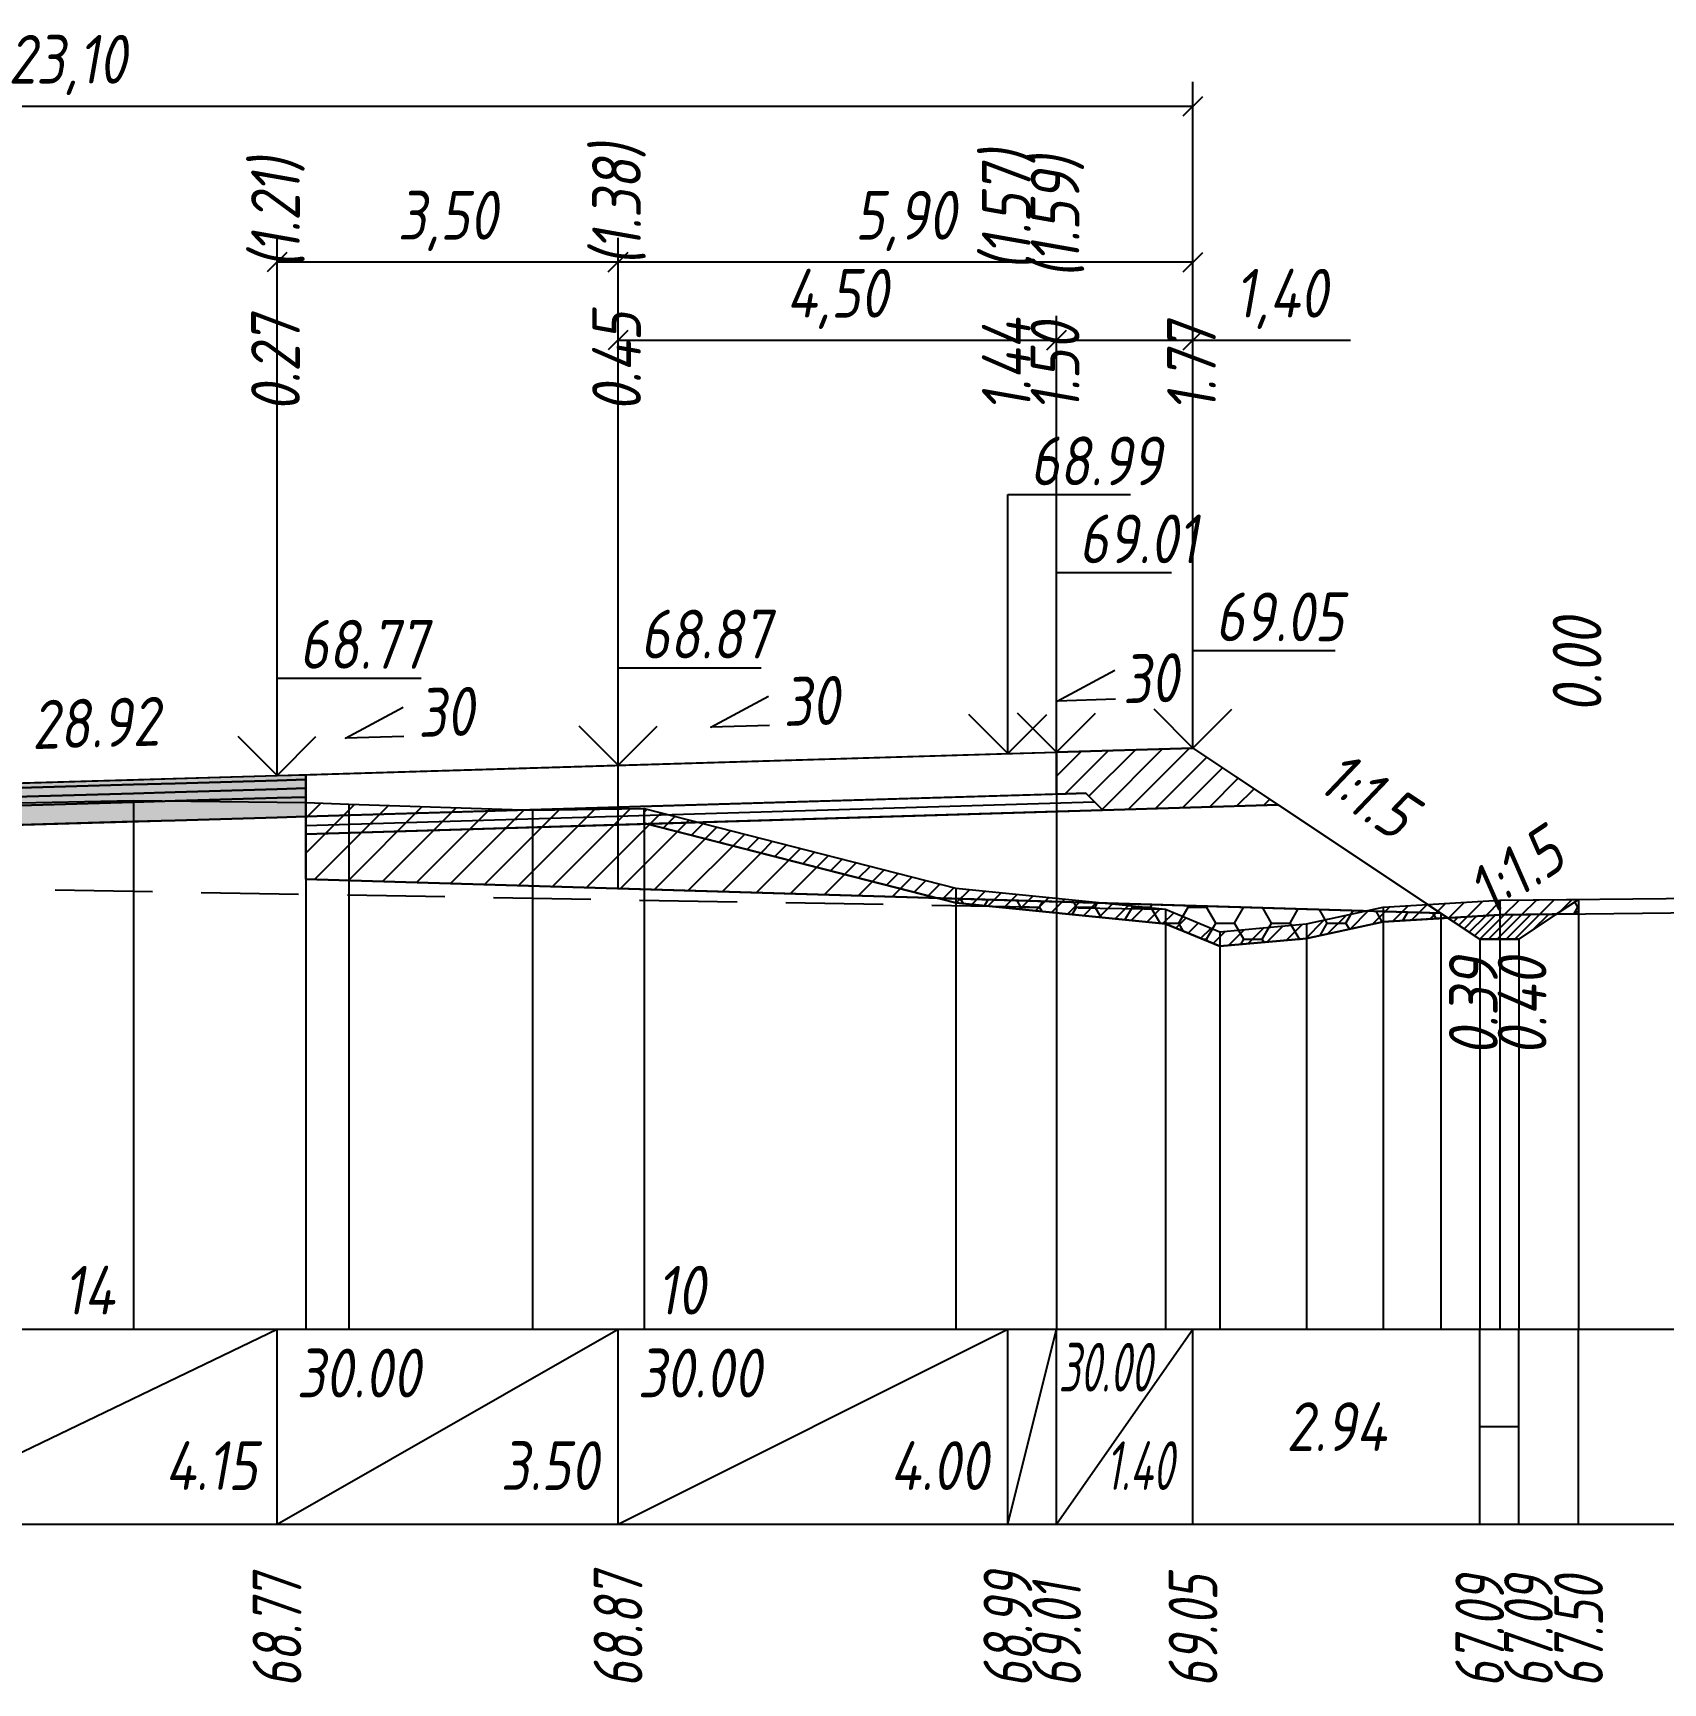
# Model space of a CAD drawing. Extents: x -717 to 1451, y -133302 to 233.
# Drawn here: x 165 to 248.7, y -38967.2 to -38882.5 of the extents above; entities that cross this region are included whole.
import ezdxf
from ezdxf.enums import TextEntityAlignment as Align

# ---------------------------------------------------------------- set-up
doc = ezdxf.new("R2010")
doc.units = 0
doc.linetypes.add('штриховая', pattern=[0.75, 0.5, -0.25])
for name, color, linetype in [('Интерполированный поперечник', 2, 'Continuous'), ('Код_514', 1, 'Continuous'), ('Контур_0', 7, 'Continuous'), ('Контур_2521', 7, 'Continuous'), ('Контур_2564', 7, 'Continuous'), ('Контур_2660', 7, 'Continuous'), ('Контур_2665', 7, 'Continuous'), ('Контур_400', 7, 'Continuous'), ('Контур_508', 7, 'Continuous'), ('Контур_512', 7, 'Continuous'), ('Контур_513', 7, 'Continuous'), ('Контур_818', 7, 'Continuous'), ('Красный поперечник', 1, 'Continuous'), ('Объём_2501', 7, 'Continuous'), ('Объём_2564', 7, 'Continuous'), ('Объём_2650', 7, 'Continuous'), ('Объём_2660', 7, 'Continuous'), ('Объём_2661', 7, 'Continuous'), ('Объём_2663', 7, 'Continuous'), ('Объём_2664', 7, 'Continuous'), ('Объём_2665', 7, 'Continuous'), ('Объём_2666', 7, 'Continuous'), ('Объём_2753', 7, 'Continuous'), ('Откосы', 7, 'Continuous'), ('Отметки покрытия', 7, 'Continuous'), ('Рабочие отметки', 7, 'Continuous'), ('Рабочие отметки доп.', 7, 'Continuous'), ('Слои выравнивания', 7, 'Continuous'), ('Таблица', 7, 'Continuous'), ('Уклоны проезжей части', 7, 'Continuous'), ('Черный поперечник', 3, 'Continuous')]:
    doc.layers.add(name, color=color, linetype=linetype)
for name, color, linetype, true_color in [('Контур_2540', 2, 'Continuous', 0xffff00), ('Контур_2560', 2, 'Continuous', 0xffff00), ('Контур_2561', 7, 'Continuous', 0xff8040), ('Контур_2562', 3, 'Continuous', 0x00ff00), ('Контур_2563', 7, 'Continuous', 0xff8000), ('Контур_2570', 7, 'Continuous', 0x80ff00), ('Контур_2725', 7, 'Continuous', 0x323232), ('Контур_2736', 4, 'Continuous', 0x00ffff), ('Контур_2737', 4, 'Continuous', 0x00ffff), ('Контур_2738', 4, 'Continuous', 0x00ffff), ('Контур_2739', 4, 'Continuous', 0x00ffff), ('Контур_2741', 4, 'Continuous', 0x00ffff), ('Контур_2742', 4, 'Continuous', 0x00ffff), ('Контур_2743', 4, 'Continuous', 0x00ffff), ('Контур_2744', 7, 'Continuous', 0xa4ffff), ('Контур_2745', 7, 'Continuous', 0xa4ffff), ('Контур_2747', 4, 'Continuous', 0x00ffff), ('Контур_2748', 4, 'Continuous', 0x00ffff), ('Контур_2749', 4, 'Continuous', 0x00ffff), ('Контур_2750', 4, 'Continuous', 0x00ffff), ('Контур_2751', 4, 'Continuous', 0x00ffff), ('Контур_2752', 4, 'Continuous', 0x00ffff), ('Контур_2760', 7, 'Continuous', 0x323232), ('Контур_2761', 7, 'Continuous', 0x323232), ('Контур_2762', 7, 'Continuous', 0x323232), ('Контур_2763', 7, 'Continuous', 0x323232), ('Контур_402', 7, 'Continuous', 0xff6464), ('Контур_703', 4, 'Continuous', 0x00ffff), ('Контур_705', 4, 'Continuous', 0x00ffff), ('Контур_707', 4, 'Continuous', 0x00ffff), ('Контур_720', 131, 'Continuous', 0xaaffff), ('Объём_2500', 7, 'Continuous', 0xc0c0c0), ('Объём_2520', 7, 'Continuous', 0x80ffff), ('Объём_2540', 2, 'Continuous', 0xffff00), ('Объём_2560', 2, 'Continuous', 0xffff00), ('Объём_2561', 7, 'Continuous', 0xff8040), ('Объём_2562', 3, 'Continuous', 0x00ff00), ('Объём_2563', 7, 'Continuous', 0xff8000), ('Объём_2570', 7, 'Continuous', 0x80ff00), ('Объём_2600', 7, 'Continuous', 0x808000), ('Объём_2620', 2, 'Continuous', 0xffff00), ('Объём_2746', 2, 'Continuous', 0xffff00)]:
    doc.layers.add(name, color=color, linetype=linetype, true_color=true_color)
doc.styles.get("Standard").update_dxf_attribs({"font": 'txt', "height": 2.5})
doc.styles.add('М', font='romand.shx', dxfattribs={"width": 0.8, "oblique": 10, "height": 2.5})
doc.dimstyles.new('ISO-25', dxfattribs={"dimtxt": 2.5, "dimasz": 2.5, "dimexe": 1.25, "dimexo": 0.625, "dimtad": 1, "dimtxsty": 'Standard', "dimcen": 2.5, "dimadec": 0, "dimazin": 0, "dimtfac": 1, "dimtmove": 0, "dimatfit": 3, "dimfxl": 1, "dimarcsym": 0})

# ---------------------------------------------------------------- blocks, each defined once
blk = doc.blocks.new('_Oblique')
at = {"color": 0, "linetype": 'ByBlock', "lineweight": -2}
blk.add_line((-0.5, -0.5), (0.5, 0.5), dxfattribs=at)
blk = doc.blocks.new('*D898')
at = {"color": 0, "lineweight": -2, "transparency": 16777216}
for p, q in [((217.569, -38918.838), (217.569, -38897.013)), ((224.569, -38918.628), (224.569, -38897.013)), ((217.569, -38898.263), (224.569, -38898.263)), ((224.569, -38898.263), (232.649, -38898.263))]:
    blk.add_line(p, q, dxfattribs=at)
at = {"layer": 'Defpoints', "color": 0, "transparency": 16777216}
for p in [(224.569, -38898.263), (217.569, -38919.463), (224.569, -38919.253)]:
    blk.add_point(p, dxfattribs=at)
at = {"color": 0, "lineweight": -2, "transparency": 16777216, "rotation": 180}
blk.add_blockref('_Oblique', (217.569, -38898.263), dxfattribs=at)
at = {"color": 0, "lineweight": -2, "transparency": 16777216}
blk.add_blockref('_Oblique', (224.569, -38898.263), dxfattribs=at)
at = {"color": 0, "transparency": 16777216, "insert": (229.109, -38896.15), "char_height": 2.5, "width": 8.75, "attachment_point": 5, "style": 'М'}
blk.add_mtext('1,40', dxfattribs=at)
blk = doc.blocks.new('*D900')
at = {"color": 0, "lineweight": -2, "transparency": 16777216}
for p, q in [((195.069, -38919.513), (195.069, -38897.013)), ((217.569, -38918.838), (217.569, -38897.013)), ((195.069, -38898.263), (217.569, -38898.263))]:
    blk.add_line(p, q, dxfattribs=at)
at = {"layer": 'Defpoints', "color": 0, "transparency": 16777216}
for p in [(217.569, -38898.263), (217.569, -38919.463), (195.069, -38920.138)]:
    blk.add_point(p, dxfattribs=at)
at = {"color": 0, "lineweight": -2, "transparency": 16777216, "rotation": 180}
blk.add_blockref('_Oblique', (195.069, -38898.263), dxfattribs=at)
at = {"color": 0, "lineweight": -2, "transparency": 16777216}
blk.add_blockref('_Oblique', (217.569, -38898.263), dxfattribs=at)
at = {"color": 0, "transparency": 16777216, "insert": (206.319, -38896.15), "char_height": 2.5, "width": 9.58333, "attachment_point": 5, "style": 'М'}
blk.add_mtext('4,50', dxfattribs=at)
blk = doc.blocks.new('*D902')
at = {"color": 0, "lineweight": -2, "transparency": 16777216}
for p, q in [((177.569, -38920.038), (177.569, -38893.013)), ((195.069, -38919.513), (195.069, -38893.013)), ((195.069, -38894.263), (177.569, -38894.263))]:
    blk.add_line(p, q, dxfattribs=at)
at = {"layer": 'Defpoints', "color": 0, "transparency": 16777216}
for p in [(177.569, -38894.263), (177.569, -38920.663), (195.069, -38920.138)]:
    blk.add_point(p, dxfattribs=at)
at = {"color": 0, "lineweight": -2, "transparency": 16777216, "rotation": 180}
blk.add_blockref('_Oblique', (177.569, -38894.263), dxfattribs=at)
at = {"color": 0, "lineweight": -2, "transparency": 16777216}
blk.add_blockref('_Oblique', (195.069, -38894.263), dxfattribs=at)
at = {"color": 0, "transparency": 16777216, "insert": (186.319, -38892.15), "char_height": 2.5, "width": 9.58333, "attachment_point": 5, "style": 'М'}
blk.add_mtext('3,50', dxfattribs=at)
blk = doc.blocks.new('*D903')
at = {"color": 0, "lineweight": -2, "transparency": 16777216}
for p, q in [((195.069, -38919.513), (195.069, -38893.013)), ((224.569, -38918.628), (224.569, -38893.013)), ((224.569, -38894.263), (195.069, -38894.263))]:
    blk.add_line(p, q, dxfattribs=at)
at = {"layer": 'Defpoints', "color": 0, "transparency": 16777216}
for p in [(195.069, -38894.263), (224.569, -38919.253), (195.069, -38920.138)]:
    blk.add_point(p, dxfattribs=at)
at = {"color": 0, "lineweight": -2, "transparency": 16777216, "rotation": 180}
blk.add_blockref('_Oblique', (195.069, -38894.263), dxfattribs=at)
at = {"color": 0, "lineweight": -2, "transparency": 16777216}
blk.add_blockref('_Oblique', (224.569, -38894.263), dxfattribs=at)
at = {"color": 0, "transparency": 16777216, "insert": (209.819, -38892.15), "char_height": 2.5, "width": 9.58333, "attachment_point": 5, "style": 'М'}
blk.add_mtext('5,90', dxfattribs=at)
blk = doc.blocks.new('*D905')
at = {"color": 0, "lineweight": -2, "transparency": 16777216}
for p, q in [((109.069, -38922.118), (109.069, -38885.013)), ((224.569, -38918.628), (224.569, -38885.013)), ((109.069, -38886.263), (224.569, -38886.263))]:
    blk.add_line(p, q, dxfattribs=at)
at = {"layer": 'Defpoints', "color": 0, "transparency": 16777216}
for p in [(224.569, -38886.263), (224.569, -38919.253), (109.069, -38922.743)]:
    blk.add_point(p, dxfattribs=at)
at = {"color": 0, "lineweight": -2, "transparency": 16777216, "rotation": 180}
blk.add_blockref('_Oblique', (109.069, -38886.263), dxfattribs=at)
at = {"color": 0, "lineweight": -2, "transparency": 16777216}
blk.add_blockref('_Oblique', (224.569, -38886.263), dxfattribs=at)
at = {"color": 0, "transparency": 16777216, "insert": (166.819, -38884.15), "char_height": 2.5, "width": 11.25, "attachment_point": 5, "style": 'М'}
blk.add_mtext('23,10', dxfattribs=at)

msp = doc.modelspace()

# ---------------------------------------------------------------- hatches: boundary and pattern name
at = {"layer": 'Объём_2563'}
h = msp.add_hatch(dxfattribs=at)
h.set_pattern_fill('ANSI31', color=256, scale=0.3)
h.paths.add_polyline_path([(217.569, -38919.401), (224.569, -38919.191), (228.947, -38922.109), (219.943, -38922.379), (219.069, -38921.506), (217.569, -38921.551)])
at = {"layer": 'Объём_2570'}
h = msp.add_hatch(dxfattribs=at)
h.set_pattern_fill('ANSI31', color=256, scale=0.2)
h.paths.add_polyline_path([(244.353, -38927.703), (240.318, -38927.748), (234.332, -38928.099), (230.386, -38928.966), (225.95, -38929.36), (223.151, -38928.21), (212.395, -38927.135), (196.411, -38923.035), (196.411, -38922.285), (212.395, -38926.385), (223.151, -38927.46), (225.95, -38928.61), (230.386, -38928.216), (234.332, -38927.349), (240.318, -38926.998), (244.353, -38926.953)])
at = {"layer": 'Объём_2600'}
h = msp.add_hatch(dxfattribs=at)
h.set_pattern_fill('ANSI31', color=6, scale=0.4)
h.paths.add_polyline_path([(181.253, -38922.072), (190.682, -38922.377), (196.411, -38922.285), (196.411, -38923.035), (211.435, -38926.889), (179.044, -38925.917), (179.044, -38921.989)])
h = msp.add_hatch(dxfattribs=at)
h.set_pattern_fill('HONEY', color=5, scale=0.3)
h.paths.add_polyline_path([(223.151, -38928.21), (212.395, -38927.135), (211.435, -38926.889), (237.28, -38927.665), (237.641, -38927.905), (234.332, -38928.099), (230.386, -38928.966), (225.95, -38929.36)])
h = msp.add_hatch(dxfattribs=at)
h.set_pattern_fill('HONEY', color=5, scale=0.3)
h.paths.add_polyline_path([(243.209, -38927.716), (244.353, -38926.953), (244.353, -38927.703)])
at = {"layer": 'Объём_2620'}
h = msp.add_hatch(dxfattribs=at)
h.set_pattern_fill('ANSI31', color=2, scale=0.1)
h.paths.add_polyline_path([(239.283, -38929), (237.641, -38927.905), (240.318, -38927.748), (243.209, -38927.716), (241.283, -38929)])
at = {"layer": 'Слои выравнивания'}
for color, points in [(2, [(156.819, -38921.201), (170.204, -38920.814), (172.342, -38920.752), (177.569, -38920.601), (179.044, -38920.556), (179.044, -38920.806), (177.569, -38920.851), (172.342, -38921.002), (170.204, -38921.064), (156.819, -38921.451)]), (3, [(156.819, -38921.451), (170.204, -38921.064), (172.342, -38921.002), (177.569, -38920.851), (179.044, -38920.806), (179.044, -38921.256), (177.569, -38921.301), (172.342, -38921.452), (170.204, -38921.514), (156.819, -38921.901)]), (4, [(156.819, -38921.901), (170.204, -38921.514), (172.342, -38921.452), (177.569, -38921.301), (179.044, -38921.256), (179.044, -38921.706), (177.569, -38921.751), (172.342, -38921.902), (170.204, -38921.964), (156.819, -38922.351)]), (5, [(156.819, -38922.351), (170.204, -38921.964), (172.342, -38921.902), (177.569, -38921.751), (179.044, -38921.706), (179.044, -38922.706), (177.569, -38922.751), (172.342, -38922.902), (170.204, -38922.964), (156.819, -38923.351)])]:
    msp.add_hatch(color=color, dxfattribs=at).paths.add_polyline_path(points)

# ---------------------------------------------------------------- linework, layer by layer
at = {"layer": 'Интерполированный поперечник', "linetype": 'штриховая', "ltscale": 10, "flags": 128}
msp.add_lwpolyline([(91.193, -38925.152), (223.151, -38927.46)], dxfattribs=at)
at = {"layer": 'Код_514'}
for p, q in [((156.819, -38959), (177.569, -38949)), ((177.569, -38959), (177.569, -38949)), ((177.569, -38959), (195.069, -38949)), ((195.069, -38959), (195.069, -38949)), ((195.069, -38959), (215.069, -38949)), ((215.069, -38959), (215.069, -38949)), ((215.069, -38959), (217.569, -38949)), ((217.569, -38959), (217.569, -38949)), ((217.569, -38959), (224.569, -38949)), ((224.569, -38959), (224.569, -38949)), ((239.283, -38959), (239.283, -38949)), ((241.283, -38959), (241.283, -38949)), ((244.353, -38959), (244.353, -38949)), ((239.283, -38954), (241.283, -38954))]:
    msp.add_line(p, q, dxfattribs=at)
at = {"layer": 'Контур_0', "flags": 128}
for points in [[(179.044, -38920.556), (217.569, -38919.401), (217.569, -38921.551), (179.044, -38922.706), (179.044, -38920.556), (179.044, -38920.556)], [(224.569, -38919.191), (236.607, -38927.216), (236.607, -38927.216), (236.607, -38927.216), (236.607, -38927.216), (236.607, -38927.216), (236.607, -38927.216), (236.607, -38927.216), (236.607, -38927.216), (236.607, -38927.216), (236.607, -38927.216), (236.607, -38927.216), (236.607, -38927.216), (236.607, -38927.216), (236.607, -38927.216), (239.283, -38929)], [(224.569, -38919.191), (236.607, -38927.216), (236.607, -38927.216), (236.607, -38927.216), (236.607, -38927.216), (236.607, -38927.216), (236.607, -38927.216), (236.607, -38927.216), (236.607, -38927.216), (236.607, -38927.216), (236.607, -38927.216), (236.607, -38927.216), (236.607, -38927.216), (236.607, -38927.216), (236.607, -38927.216), (239.283, -38929), (241.283, -38929), (244.353, -38926.953), (244.353, -38926.953), (244.353, -38926.953), (244.353, -38926.953), (244.353, -38926.953), (244.353, -38926.953), (244.353, -38926.953), (244.353, -38926.953), (244.353, -38926.953), (244.353, -38926.953), (244.353, -38926.953), (244.353, -38926.953), (244.353, -38926.953)], [(217.569, -38922.451), (179.044, -38923.606), (179.044, -38922.706), (219.069, -38921.506), (219.943, -38922.379), (217.569, -38922.451), (217.569, -38922.451)], [(217.569, -38921.551), (219.069, -38921.506), (219.943, -38922.379), (228.947, -38922.109)]]:
    msp.add_lwpolyline(points, dxfattribs=at)
at = {"layer": 'Контур_2521', "color": 250, "flags": 128}
msp.add_lwpolyline([(179.044, -38923.156), (219.506, -38921.943)], dxfattribs=at)
at = {"layer": 'Контур_2540', "flags": 128}
msp.add_lwpolyline([(195.069, -38923.126), (228.947, -38922.109), (237.28, -38927.665), (179.044, -38925.917), (179.044, -38923.606), (195.069, -38923.126), (195.069, -38923.126)], dxfattribs=at)
at = {"layer": 'Контур_2560', "flags": 128}
msp.add_lwpolyline([(217.569, -38919.401), (224.569, -38919.191), (224.569, -38919.191), (224.569, -38919.191)], dxfattribs=at)
at = {"layer": 'Контур_2561', "flags": 128}
msp.add_lwpolyline([(217.569, -38919.401), (217.569, -38919.401), (224.569, -38919.191), (224.569, -38919.191), (217.569, -38919.401)], dxfattribs=at)
at = {"layer": 'Контур_2562', "flags": 128}
msp.add_lwpolyline([(224.569, -38919.191), (224.569, -38919.191), (224.569, -38919.191), (224.569, -38919.191), (224.569, -38919.191)], dxfattribs=at)
at = {"layer": 'Контур_2563', "flags": 128}
msp.add_lwpolyline([(217.569, -38919.401), (224.569, -38919.191), (228.947, -38922.109), (219.943, -38922.379), (219.069, -38921.506), (217.569, -38921.551), (217.569, -38919.401), (217.569, -38919.401)], dxfattribs=at)
at = {"layer": 'Контур_2564', "flags": 128}
msp.add_lwpolyline([(217.569, -38919.401), (224.569, -38919.191)], dxfattribs=at)
at = {"layer": 'Контур_2570', "flags": 128}
msp.add_lwpolyline([(156.819, -38922.155), (170.204, -38921.874), (179.044, -38921.989), (181.253, -38922.072), (190.682, -38922.377), (196.411, -38922.285), (196.411, -38923.035), (212.395, -38927.135), (223.151, -38928.21), (223.151, -38928.21), (225.95, -38929.36), (230.386, -38928.966), (234.332, -38928.099), (240.318, -38927.748), (250.556, -38927.633)], dxfattribs=at)
at = {"layer": 'Контур_2660', "flags": 128}
msp.add_lwpolyline([(179.044, -38925.917), (237.28, -38927.665)], dxfattribs=at)
at = {"layer": 'Контур_2665', "flags": 128}
msp.add_lwpolyline([(224.569, -38919.191), (224.569, -38919.191)], dxfattribs=at)
at = {"layer": 'Контур_2725', "flags": 128}
msp.add_lwpolyline([(123.982, -38924.313), (129.269, -38924.155), (136.069, -38923.951), (145.096, -38923.69), (156.819, -38923.351), (170.204, -38922.964), (172.342, -38922.902), (177.569, -38922.751), (179.044, -38922.706)], dxfattribs=at)
at = {"layer": 'Контур_2736', "flags": 128}
for points in [[(224.569, -38919.191), (236.607, -38927.216)], [(236.607, -38927.216), (239.283, -38929)]]:
    msp.add_lwpolyline(points, dxfattribs=at)
at = {"layer": 'Контур_2737', "flags": 128}
msp.add_lwpolyline([(236.607, -38927.216), (236.607, -38927.216)], dxfattribs=at)
at = {"layer": 'Контур_2738', "flags": 128}
msp.add_lwpolyline([(236.607, -38927.216), (236.607, -38927.216)], dxfattribs=at)
at = {"layer": 'Контур_2739', "flags": 128}
msp.add_lwpolyline([(236.607, -38927.216), (236.607, -38927.216)], dxfattribs=at)
at = {"layer": 'Контур_2741', "flags": 128}
msp.add_lwpolyline([(244.353, -38926.953), (244.353, -38926.953)], dxfattribs=at)
at = {"layer": 'Контур_2742', "flags": 128}
msp.add_lwpolyline([(244.353, -38926.953), (244.353, -38926.953)], dxfattribs=at)
at = {"layer": 'Контур_2743', "flags": 128}
msp.add_lwpolyline([(244.353, -38926.953), (244.353, -38926.953)], dxfattribs=at)
at = {"layer": 'Контур_2744', "flags": 128}
msp.add_lwpolyline([(244.353, -38926.953), (244.353, -38926.953)], dxfattribs=at)
msp.add_lwpolyline([(244.353, -38926.953), (244.353, -38926.953)], dxfattribs=at)
msp.add_lwpolyline([(244.353, -38926.953), (244.353, -38926.953)], dxfattribs=at)
msp.add_lwpolyline([(244.353, -38926.953), (244.353, -38926.953)], dxfattribs=at)
msp.add_lwpolyline([(244.353, -38926.953), (244.353, -38926.953)], dxfattribs=at)
msp.add_lwpolyline([(244.353, -38926.953), (244.353, -38926.953)], dxfattribs=at)
at = {"layer": 'Контур_2745', "flags": 128}
msp.add_lwpolyline([(236.607, -38927.216), (236.607, -38927.216)], dxfattribs=at)
msp.add_lwpolyline([(236.607, -38927.216), (236.607, -38927.216)], dxfattribs=at)
msp.add_lwpolyline([(236.607, -38927.216), (236.607, -38927.216)], dxfattribs=at)
msp.add_lwpolyline([(236.607, -38927.216), (236.607, -38927.216)], dxfattribs=at)
msp.add_lwpolyline([(236.607, -38927.216), (236.607, -38927.216)], dxfattribs=at)
msp.add_lwpolyline([(236.607, -38927.216), (236.607, -38927.216)], dxfattribs=at)
at = {"layer": 'Контур_2747', "flags": 128}
msp.add_lwpolyline([(236.607, -38927.216), (236.607, -38927.216)], dxfattribs=at)
at = {"layer": 'Контур_2748', "flags": 128}
msp.add_lwpolyline([(236.607, -38927.216), (236.607, -38927.216)], dxfattribs=at)
at = {"layer": 'Контур_2749', "flags": 128}
msp.add_lwpolyline([(236.607, -38927.216), (236.607, -38927.216)], dxfattribs=at)
at = {"layer": 'Контур_2750', "flags": 128}
msp.add_lwpolyline([(244.353, -38926.953), (244.353, -38926.953)], dxfattribs=at)
at = {"layer": 'Контур_2751', "flags": 128}
msp.add_lwpolyline([(244.353, -38926.953), (244.353, -38926.953)], dxfattribs=at)
at = {"layer": 'Контур_2752', "flags": 128}
msp.add_lwpolyline([(244.353, -38926.953), (244.353, -38926.953)], dxfattribs=at)
at = {"layer": 'Контур_2760', "flags": 128}
msp.add_lwpolyline([(123.982, -38922.163), (129.269, -38922.005), (136.069, -38921.801), (145.096, -38921.54), (156.819, -38921.201), (170.204, -38920.814), (172.342, -38920.752), (177.569, -38920.601), (179.044, -38920.556)], dxfattribs=at)
at = {"layer": 'Контур_2761', "flags": 128}
msp.add_lwpolyline([(123.982, -38922.413), (129.269, -38922.255), (136.069, -38922.051), (145.096, -38921.79), (156.819, -38921.451), (170.204, -38921.064), (172.342, -38921.002), (177.569, -38920.851), (179.044, -38920.806)], dxfattribs=at)
at = {"layer": 'Контур_2762', "flags": 128}
msp.add_lwpolyline([(123.982, -38922.863), (129.269, -38922.705), (136.069, -38922.501), (145.096, -38922.24), (156.819, -38921.901), (170.204, -38921.514), (172.342, -38921.452), (177.569, -38921.301), (179.044, -38921.256)], dxfattribs=at)
at = {"layer": 'Контур_2763', "flags": 128}
msp.add_lwpolyline([(123.982, -38923.313), (129.269, -38923.155), (136.069, -38922.951), (145.096, -38922.69), (156.819, -38922.351), (170.204, -38921.964), (172.342, -38921.902), (177.569, -38921.751), (179.044, -38921.706)], dxfattribs=at)
at = {"layer": 'Контур_400', "flags": 128}
msp.add_lwpolyline([(156.819, -38921.201), (177.569, -38920.601), (195.069, -38920.076), (195.069, -38920.076), (195.069, -38920.076), (195.069, -38920.076), (215.069, -38919.476), (215.069, -38919.476), (217.569, -38919.401)], dxfattribs=at)
at = {"layer": 'Контур_402', "flags": 128}
msp.add_lwpolyline([(105, -38926.805), (123.982, -38926.236), (123.982, -38924.313), (136.069, -38923.951), (156.819, -38923.351), (177.569, -38922.751), (179.044, -38922.706), (179.044, -38925.917), (237.28, -38927.665)], dxfattribs=at)
at = {"layer": 'Контур_508', "flags": 128}
msp.add_lwpolyline([(105, -38926.805), (123.982, -38926.236), (123.982, -38924.313), (136.069, -38923.951), (156.819, -38923.351), (177.569, -38922.751), (179.044, -38922.706), (179.044, -38925.917), (237.28, -38927.665), (239.283, -38929), (241.283, -38929), (244.353, -38926.953)], dxfattribs=at)
at = {"layer": 'Контур_512', "flags": 128}
msp.add_lwpolyline([(179.044, -38925.917), (237.28, -38927.665), (239.283, -38929), (241.283, -38929), (244.353, -38926.953)], dxfattribs=at)
at = {"layer": 'Контур_513', "flags": 128}
msp.add_lwpolyline([(105, -38926.805), (123.982, -38926.236), (123.982, -38924.313), (136.069, -38923.951), (156.819, -38923.351), (177.569, -38922.751), (179.044, -38922.706), (179.044, -38925.917), (237.28, -38927.665), (239.283, -38929), (241.283, -38929), (244.353, -38926.953)], dxfattribs=at)
at = {"layer": 'Контур_703', "flags": 128}
msp.add_lwpolyline([(224.569, -38919.191), (236.607, -38927.216)], dxfattribs=at)
at = {"layer": 'Контур_705', "flags": 128}
msp.add_lwpolyline([(236.607, -38927.216), (236.607, -38927.216)], dxfattribs=at)
at = {"layer": 'Контур_707', "flags": 128}
msp.add_lwpolyline([(241.283, -38929), (244.353, -38926.953)], dxfattribs=at)
at = {"layer": 'Контур_720', "flags": 128}
msp.add_lwpolyline([(239.283, -38929), (241.283, -38929)], dxfattribs=at)
at = {"layer": 'Контур_818', "flags": 128}
msp.add_lwpolyline([(105, -38923.801), (118.367, -38923.45), (123.982, -38923.219), (129.269, -38923.092), (145.096, -38922.4), (156.819, -38922.155), (170.204, -38921.874), (179.044, -38921.989), (181.253, -38922.072), (190.682, -38922.377), (196.411, -38922.285), (196.411, -38923.035), (212.395, -38927.135), (223.151, -38928.21), (223.151, -38928.21), (225.95, -38929.36), (230.386, -38928.966), (234.332, -38928.099), (240.318, -38927.748), (244.353, -38927.703)], dxfattribs=at)
at = {"layer": 'Красный поперечник'}
for p, q in [((195.069, -38920.076), (215.069, -38919.476)), ((215.069, -38919.476), (217.569, -38919.401)), ((217.569, -38919.401), (224.569, -38919.191)), ((224.569, -38919.191), (239.283, -38929)), ((156.819, -38921.201), (177.569, -38920.601)), ((177.569, -38920.601), (195.069, -38920.076)), ((179.044, -38925.917), (179.044, -38949)), ((241.283, -38929), (244.353, -38926.953)), ((244.353, -38926.953), (244.353, -38949)), ((237.28, -38927.665), (237.28, -38949)), ((239.283, -38929), (239.283, -38949)), ((239.283, -38929), (241.283, -38929)), ((241.283, -38929), (241.283, -38949))]:
    msp.add_line(p, q, dxfattribs=at)
at = {"layer": 'Объём_2500', "flags": 128}
for points in [[(179.044, -38920.556), (217.569, -38919.401), (217.569, -38921.551), (179.044, -38922.706), (179.044, -38920.556), (179.044, -38920.556)], [(195.069, -38920.076), (217.569, -38919.401), (217.569, -38921.551), (195.069, -38922.226), (195.069, -38920.076)]]:
    msp.add_lwpolyline(points, dxfattribs=at)
at = {"layer": 'Объём_2501', "flags": 128}
for points in [[(156.819, -38921.201), (177.569, -38920.601), (195.069, -38920.076), (195.069, -38920.076), (195.069, -38920.076), (195.069, -38920.076), (215.069, -38919.476), (215.069, -38919.476), (217.569, -38919.401)], [(195.069, -38920.076), (215.069, -38919.476), (215.069, -38919.476), (217.569, -38919.401)]]:
    msp.add_lwpolyline(points, dxfattribs=at)
at = {"layer": 'Объём_2520', "color": 250, "flags": 128}
for points in [[(217.569, -38922.451), (179.044, -38923.606), (179.044, -38922.706), (219.069, -38921.506), (219.943, -38922.379), (217.569, -38922.451), (217.569, -38922.451)], [(195.069, -38922.226), (219.069, -38921.506), (219.943, -38922.379), (217.569, -38922.451), (217.569, -38922.451), (217.569, -38922.451), (195.069, -38923.126), (195.069, -38922.226)]]:
    msp.add_lwpolyline(points, dxfattribs=at)
at = {"layer": 'Объём_2540', "flags": 128}
for points in [[(195.069, -38923.126), (228.947, -38922.109), (237.28, -38927.665), (179.044, -38925.917), (179.044, -38923.606), (195.069, -38923.126), (195.069, -38923.126)], [(195.069, -38923.126), (228.947, -38922.109), (237.28, -38927.665), (195.069, -38926.398), (195.069, -38923.126)]]:
    msp.add_lwpolyline(points, dxfattribs=at)
at = {"layer": 'Объём_2560', "flags": 128}
msp.add_lwpolyline([(217.569, -38919.401), (224.569, -38919.191), (224.569, -38919.191), (224.569, -38919.191)], dxfattribs=at)
msp.add_lwpolyline([(217.569, -38919.401), (224.569, -38919.191), (224.569, -38919.191), (224.569, -38919.191)], dxfattribs=at)
at = {"layer": 'Объём_2561', "flags": 128}
msp.add_lwpolyline([(217.569, -38919.401), (217.569, -38919.401), (224.569, -38919.191), (224.569, -38919.191), (217.569, -38919.401)], dxfattribs=at)
msp.add_lwpolyline([(217.569, -38919.401), (217.569, -38919.401), (224.569, -38919.191), (224.569, -38919.191), (217.569, -38919.401)], dxfattribs=at)
at = {"layer": 'Объём_2562', "flags": 128}
msp.add_lwpolyline([(224.569, -38919.191), (224.569, -38919.191), (224.569, -38919.191), (224.569, -38919.191), (224.569, -38919.191)], dxfattribs=at)
msp.add_lwpolyline([(224.569, -38919.191), (224.569, -38919.191), (224.569, -38919.191), (224.569, -38919.191), (224.569, -38919.191)], dxfattribs=at)
at = {"layer": 'Объём_2563', "color": 250, "flags": 128}
msp.add_lwpolyline([(217.569, -38919.401), (224.569, -38919.191), (228.947, -38922.109), (219.943, -38922.379), (219.069, -38921.506), (217.569, -38921.551), (217.569, -38919.401), (217.569, -38919.401)], dxfattribs=at)
msp.add_lwpolyline([(217.569, -38919.401), (224.569, -38919.191), (228.947, -38922.109), (219.943, -38922.379), (219.069, -38921.506), (217.569, -38921.551), (217.569, -38919.401), (217.569, -38919.401)], dxfattribs=at)
at = {"layer": 'Объём_2564', "flags": 128}
msp.add_lwpolyline([(217.569, -38919.401), (224.569, -38919.191)], dxfattribs=at)
msp.add_lwpolyline([(217.569, -38919.401), (224.569, -38919.191)], dxfattribs=at)
at = {"layer": 'Объём_2570', "flags": 128}
msp.add_lwpolyline([(244.353, -38927.703), (240.318, -38927.748), (234.332, -38928.099), (230.386, -38928.966), (225.95, -38929.36), (223.151, -38928.21), (212.395, -38927.135), (196.411, -38923.035), (196.411, -38922.285), (212.395, -38926.385), (223.151, -38927.46), (225.95, -38928.61), (230.386, -38928.216), (234.332, -38927.349), (240.318, -38926.998), (244.353, -38926.953), (244.353, -38927.703), (244.353, -38927.703)], dxfattribs=at)
msp.add_lwpolyline([(244.353, -38927.703), (240.318, -38927.748), (234.332, -38928.099), (230.386, -38928.966), (225.95, -38929.36), (223.151, -38928.21), (212.395, -38927.135), (196.411, -38923.035), (196.411, -38922.285), (212.395, -38926.385), (223.151, -38927.46), (225.95, -38928.61), (230.386, -38928.216), (234.332, -38927.349), (240.318, -38926.998), (244.353, -38926.953), (244.353, -38927.703), (244.353, -38927.703)], dxfattribs=at)
at = {"layer": 'Объём_2600', "color": 5, "flags": 128}
for points in [[(223.151, -38928.21), (212.395, -38927.135), (211.435, -38926.889), (237.28, -38927.665), (237.641, -38927.905), (234.332, -38928.099), (230.386, -38928.966), (225.95, -38929.36), (223.151, -38928.21), (223.151, -38928.21)], [(223.151, -38928.21), (212.395, -38927.135), (211.435, -38926.889), (237.28, -38927.665), (237.641, -38927.905), (234.332, -38928.099), (230.386, -38928.966), (225.95, -38929.36), (223.151, -38928.21), (223.151, -38928.21)], [(243.209, -38927.716), (244.353, -38926.953), (244.353, -38927.703), (243.209, -38927.716), (243.209, -38927.716)], [(243.209, -38927.716), (244.353, -38926.953), (244.353, -38927.703), (243.209, -38927.716), (243.209, -38927.716)]]:
    msp.add_lwpolyline(points, dxfattribs=at)
at = {"layer": 'Объём_2620', "flags": 128}
msp.add_lwpolyline([(239.283, -38929), (237.641, -38927.905), (240.318, -38927.748), (243.209, -38927.716), (241.283, -38929), (239.283, -38929), (239.283, -38929)], dxfattribs=at)
msp.add_lwpolyline([(239.283, -38929), (237.641, -38927.905), (240.318, -38927.748), (243.209, -38927.716), (241.283, -38929), (239.283, -38929), (239.283, -38929)], dxfattribs=at)
at = {"layer": 'Объём_2650', "color": 6, "flags": 128}
msp.add_lwpolyline([(181.253, -38922.072), (190.682, -38922.377), (196.411, -38922.285), (196.411, -38923.035), (211.435, -38926.889), (179.044, -38925.917), (179.044, -38921.989), (181.253, -38922.072), (181.253, -38922.072)], dxfattribs=at)
at = {"layer": 'Объём_2660', "flags": 128}
for points in [[(179.044, -38925.917), (237.28, -38927.665)], [(195.069, -38926.398), (237.28, -38927.665)]]:
    msp.add_lwpolyline(points, dxfattribs=at)
at = {"layer": 'Объём_2661', "flags": 128}
msp.add_lwpolyline([(224.569, -38919.191), (236.607, -38927.216)], dxfattribs=at)
msp.add_lwpolyline([(224.569, -38919.191), (236.607, -38927.216)], dxfattribs=at)
at = {"layer": 'Объём_2663', "flags": 128}
for points in [[(236.607, -38927.216), (239.283, -38929)], [(236.607, -38927.216), (239.283, -38929)], [(241.283, -38929), (244.353, -38926.953)], [(241.283, -38929), (244.353, -38926.953)]]:
    msp.add_lwpolyline(points, dxfattribs=at)
at = {"layer": 'Объём_2664', "flags": 128}
msp.add_lwpolyline([(239.283, -38929), (241.283, -38929)], dxfattribs=at)
msp.add_lwpolyline([(239.283, -38929), (241.283, -38929)], dxfattribs=at)
at = {"layer": 'Объём_2665', "flags": 128}
msp.add_lwpolyline([(224.569, -38919.191), (224.569, -38919.191)], dxfattribs=at)
msp.add_lwpolyline([(224.569, -38919.191), (224.569, -38919.191)], dxfattribs=at)
at = {"layer": 'Объём_2666', "flags": 128}
msp.add_lwpolyline([(224.569, -38919.191), (236.607, -38927.216)], dxfattribs=at)
msp.add_lwpolyline([(224.569, -38919.191), (236.607, -38927.216)], dxfattribs=at)
at = {"layer": 'Объём_2746', "flags": 128}
for points in [[(179.044, -38925.917), (179.044, -38921.989), (181.253, -38922.072), (190.682, -38922.377), (196.411, -38922.285), (196.411, -38923.035), (211.435, -38926.889), (179.044, -38925.917), (179.044, -38925.917)], [(195.069, -38922.307), (196.411, -38922.285), (196.411, -38923.035), (211.435, -38926.889), (195.069, -38926.398), (195.069, -38922.307)]]:
    msp.add_lwpolyline(points, dxfattribs=at)
at = {"layer": 'Объём_2753', "flags": 128}
msp.add_lwpolyline([(179.044, -38920.556), (179.044, -38920.556)], dxfattribs=at)
at = {"layer": 'Откосы', "color": 1, "flags": 128}
for points in [[(220.601, -38916.688), (217.603, -38916.778), (220.556, -38915.188)], [(184.084, -38918.595), (181.085, -38918.685), (184.039, -38917.096)], [(202.834, -38918.033), (199.835, -38918.123), (202.789, -38916.533)]]:
    msp.add_lwpolyline(points, dxfattribs=at)
at = {"layer": 'Отметки покрытия', "color": 1}
for p, q in [((215.069, -38919.476), (215.069, -38906.191)), ((215.069, -38906.191), (221.369, -38906.191)), ((217.569, -38919.401), (217.569, -38910.191)), ((217.569, -38910.191), (223.469, -38910.191)), ((224.569, -38919.191), (224.569, -38914.191)), ((224.569, -38914.191), (231.869, -38914.191)), ((177.569, -38920.601), (177.569, -38915.601)), ((177.569, -38915.601), (184.969, -38915.601)), ((195.069, -38920.076), (195.069, -38915.076)), ((195.069, -38915.076), (202.419, -38915.076)), ((224.569, -38919.191), (222.569, -38917.191)), ((224.569, -38919.191), (226.569, -38917.191)), ((195.069, -38920.076), (193.069, -38918.076)), ((195.069, -38920.076), (197.069, -38918.076)), ((215.069, -38919.476), (213.069, -38917.476)), ((215.069, -38919.476), (217.069, -38917.476)), ((217.569, -38919.401), (215.569, -38917.401)), ((217.569, -38919.401), (219.569, -38917.401)), ((177.569, -38920.601), (175.569, -38918.601)), ((177.569, -38920.601), (179.569, -38918.601))]:
    msp.add_line(p, q, dxfattribs=at)
at = {"layer": 'Слои выравнивания'}
for p, q in [((217.569, -38919.401), (217.569, -38949)), ((179.044, -38920.556), (179.044, -38949))]:
    msp.add_line(p, q, dxfattribs=at)
at = {"layer": 'Слои выравнивания', "color": 2, "flags": 128}
msp.add_lwpolyline([(156.819, -38921.201), (170.204, -38920.814), (172.342, -38920.752), (177.569, -38920.601), (179.044, -38920.556), (179.044, -38920.806), (177.569, -38920.851), (172.342, -38921.002), (170.204, -38921.064), (156.819, -38921.451)], close=True, dxfattribs=at)
at = {"layer": 'Слои выравнивания', "color": 3, "flags": 128}
msp.add_lwpolyline([(156.819, -38921.451), (170.204, -38921.064), (172.342, -38921.002), (177.569, -38920.851), (179.044, -38920.806), (179.044, -38921.256), (177.569, -38921.301), (172.342, -38921.452), (170.204, -38921.514), (156.819, -38921.901)], close=True, dxfattribs=at)
at = {"layer": 'Слои выравнивания', "color": 4, "flags": 128}
msp.add_lwpolyline([(156.819, -38921.901), (170.204, -38921.514), (172.342, -38921.452), (177.569, -38921.301), (179.044, -38921.256), (179.044, -38921.706), (177.569, -38921.751), (172.342, -38921.902), (170.204, -38921.964), (156.819, -38922.351)], close=True, dxfattribs=at)
at = {"layer": 'Слои выравнивания', "color": 5, "flags": 128}
msp.add_lwpolyline([(156.819, -38922.351), (170.204, -38921.964), (172.342, -38921.902), (177.569, -38921.751), (179.044, -38921.706), (179.044, -38922.706), (177.569, -38922.751), (172.342, -38922.902), (170.204, -38922.964), (156.819, -38923.351)], close=True, dxfattribs=at)
at = {"layer": 'Таблица'}
for p, q in [((80, -38949), (269.353, -38949)), ((80, -38959), (269.353, -38959))]:
    msp.add_line(p, q, dxfattribs=at)
at = {"layer": 'Черный поперечник', "color": 7}
for p, q in [((170.204, -38921.874), (170.204, -38949)), ((179.044, -38921.989), (179.044, -38949)), ((181.253, -38922.072), (181.253, -38949)), ((190.682, -38922.377), (190.682, -38949)), ((196.411, -38922.285), (196.411, -38949)), ((212.395, -38926.385), (212.395, -38949)), ((223.151, -38927.46), (223.151, -38949)), ((234.332, -38927.349), (234.332, -38949)), ((240.318, -38926.998), (240.318, -38949)), ((230.386, -38928.216), (230.386, -38949)), ((225.95, -38928.61), (225.95, -38949))]:
    msp.add_line(p, q, dxfattribs=at)
at = {"layer": 'Черный поперечник', "flags": 128}
msp.add_lwpolyline([(80, -38925.798), (91.193, -38925.152), (96.587, -38924.435), (102.001, -38923.88), (118.367, -38923.45), (123.982, -38923.219), (129.269, -38923.092), (145.096, -38922.4), (156.819, -38922.155), (170.204, -38921.874), (179.044, -38921.989), (181.253, -38922.072), (190.682, -38922.377), (196.411, -38922.285), (212.395, -38926.385), (223.151, -38927.46), (225.95, -38928.61), (230.386, -38928.216), (234.332, -38927.349), (240.318, -38926.998), (250.556, -38926.883), (258.606, -38926.546), (269.353, -38925.958)], dxfattribs=at)

# ---------------------------------------------------------------- texts
at = {"layer": 'Код_514', "style": 'М', "oblique": 10}
for width, p in [(0.8, (178.569, -38950)), (0.8, (196.069, -38950)), (0.6, (217.671, -38949.701))]:
    msp.add_text('30.00', height=2.5, dxfattribs=dict(at, width=width)).set_placement(p, align=Align.TOP_LEFT)
at = {"layer": 'Код_514', "style": 'М', "oblique": 10, "width": 0.8}
msp.add_text('2.94', height=2.5, dxfattribs=at).set_placement((231.926, -38954), align=Align.MIDDLE_CENTER)
at = {"layer": 'Код_514', "style": 'М', "oblique": 10}
for s, width, p in [('4.15', 0.8, (176.569, -38958)), ('3.50', 0.8, (194.069, -38958)), ('4.00', 0.8, (214.069, -38958)), ('1.40', 0.6, (223.569, -38958))]:
    msp.add_text(s, height=2.5, dxfattribs=dict(at, width=width)).set_placement(p, align=Align.BOTTOM_RIGHT)
at = {"layer": 'Код_514', "style": 'М', "oblique": 10, "width": 0.7}
for s, p in [('68.77', (177.569, -38967.382)), ('68.87', (195.069, -38967.382)), ('68.99', (215.069, -38967.382)), ('69.05', (224.569, -38967.382)), ('69.01', (217.569, -38967.382)), ('67.09', (239.283, -38967.382)), ('67.09', (241.783, -38967.382)), ('67.50', (244.353, -38967.382))]:
    msp.add_text(s, height=2.5, rotation=90, dxfattribs=at).set_placement(p, align=Align.MIDDLE_LEFT)
at = {"layer": 'Отметки покрытия', "color": 1, "style": 'М', "oblique": 10, "width": 0.8}
for s, p in [('68.99', (216.21, -38906.459)), ('69.01', (218.71, -38910.459)), ('69.05', (225.71, -38914.459)), ('68.87', (196.21, -38915.344)), ('68.77', (178.71, -38915.869))]:
    msp.add_text(s, height=2.5, dxfattribs=at).set_placement(p, align=Align.BOTTOM_LEFT)
at = {"layer": 'Рабочие отметки', "color": 1, "style": 'М', "oblique": 10, "width": 0.8}
for s, p in [('0.27', (177.491, -38901.941)), ('0.45', (194.991, -38901.941)), ('1.44', (214.991, -38901.941)), ('1.50', (217.491, -38901.941)), ('1.77', (224.491, -38901.941)), ('0.00', (244.275, -38917.384))]:
    msp.add_text(s, height=2.5, rotation=90, dxfattribs=at).set_placement(p, align=Align.MIDDLE_LEFT)
for s, p in [('0.39', (238.955, -38929.931)), ('0.40', (241.455, -38929.931))]:
    msp.add_text(s, height=2.5, rotation=90, dxfattribs=at).set_placement(p, align=Align.MIDDLE_RIGHT)
at = {"layer": 'Рабочие отметки доп.', "color": 1, "style": 'М', "oblique": 10, "width": 0.8}
for s, p in [('(1.38)', (194.991, -38894.441)), ('(1.57)', (214.991, -38894.691)), ('(1.21)', (177.491, -38894.591)), ('(1.59)', (217.491, -38895.091))]:
    msp.add_text(s, height=2.5, rotation=90, dxfattribs=at).set_placement(p, align=Align.MIDDLE_LEFT)
at = {"layer": 'Слои выравнивания', "style": 'М', "oblique": 10, "width": 0.8}
for s, p in [('14', (167.931, -38949)), ('10', (198.306, -38949))]:
    msp.add_text(s, height=2.5, dxfattribs=at).set_placement(p, align=Align.BOTTOM_CENTER)
at = {"layer": 'Уклоны проезжей части', "color": 1, "style": 'М', "oblique": 10, "width": 0.8}
for s, rotation, p in [('30', 1.71836, (222.445, -38917.611)), ('30', 1.71836, (205.039, -38918.776)), ('30', 1.71836, (186.289, -38919.339)), ('28.92', 1.65628, (168.321, -38919.901)), ('1:1.5', 326.30994, (232.48, -38923.263)), ('1:1.5', 33.69007, (242.263, -38927.144))]:
    msp.add_text(s, height=2.5, rotation=rotation, dxfattribs=at).set_placement(p, align=Align.BOTTOM_CENTER)

# ---------------------------------------------------------------- dimensions: what is measured, and where the dimension line sits
at = {"color": 5}
for base, p1, p2, picture, middle in [((224.569, -38886.263), (109.069, -38922.743), (224.569, -38919.253), '*D905', (166.819, -38884.15)), ((217.569, -38898.263), (195.069, -38920.138), (217.569, -38919.463), '*D900', (206.319, -38896.15)), ((224.569, -38898.263), (217.569, -38919.463), (224.569, -38919.253), '*D898', (229.109, -38896.15))]:
    dim = msp.add_linear_dim(base=base, p1=p1, p2=p2, angle=180, dimstyle='ISO-25', override={"dimasz": 1, "dimlfac": 0.2, "dimzin": 0, "dimtxsty": 'М', "dimblk1": 'Oblique', "dimblk2": 'Oblique', "dimsah": 1}, dxfattribs=at)
    dim.commit()
    dim.dimension.update_dxf_attribs({"geometry": picture, "text_midpoint": middle})
for base, p1, p2, picture, middle in [((177.569, -38894.263), (195.069, -38920.138), (177.569, -38920.663), '*D902', (186.319, -38892.15)), ((195.069, -38894.263), (224.569, -38919.253), (195.069, -38920.138), '*D903', (209.819, -38892.15))]:
    dim = msp.add_linear_dim(base=base, p1=p1, p2=p2, dimstyle='ISO-25', override={"dimasz": 1, "dimlfac": 0.2, "dimzin": 0, "dimtxsty": 'М', "dimblk1": 'Oblique', "dimblk2": 'Oblique', "dimsah": 1}, dxfattribs=at)
    dim.commit()
    dim.dimension.update_dxf_attribs({"geometry": picture, "text_midpoint": middle})

doc.saveas('drawing.dxf')
